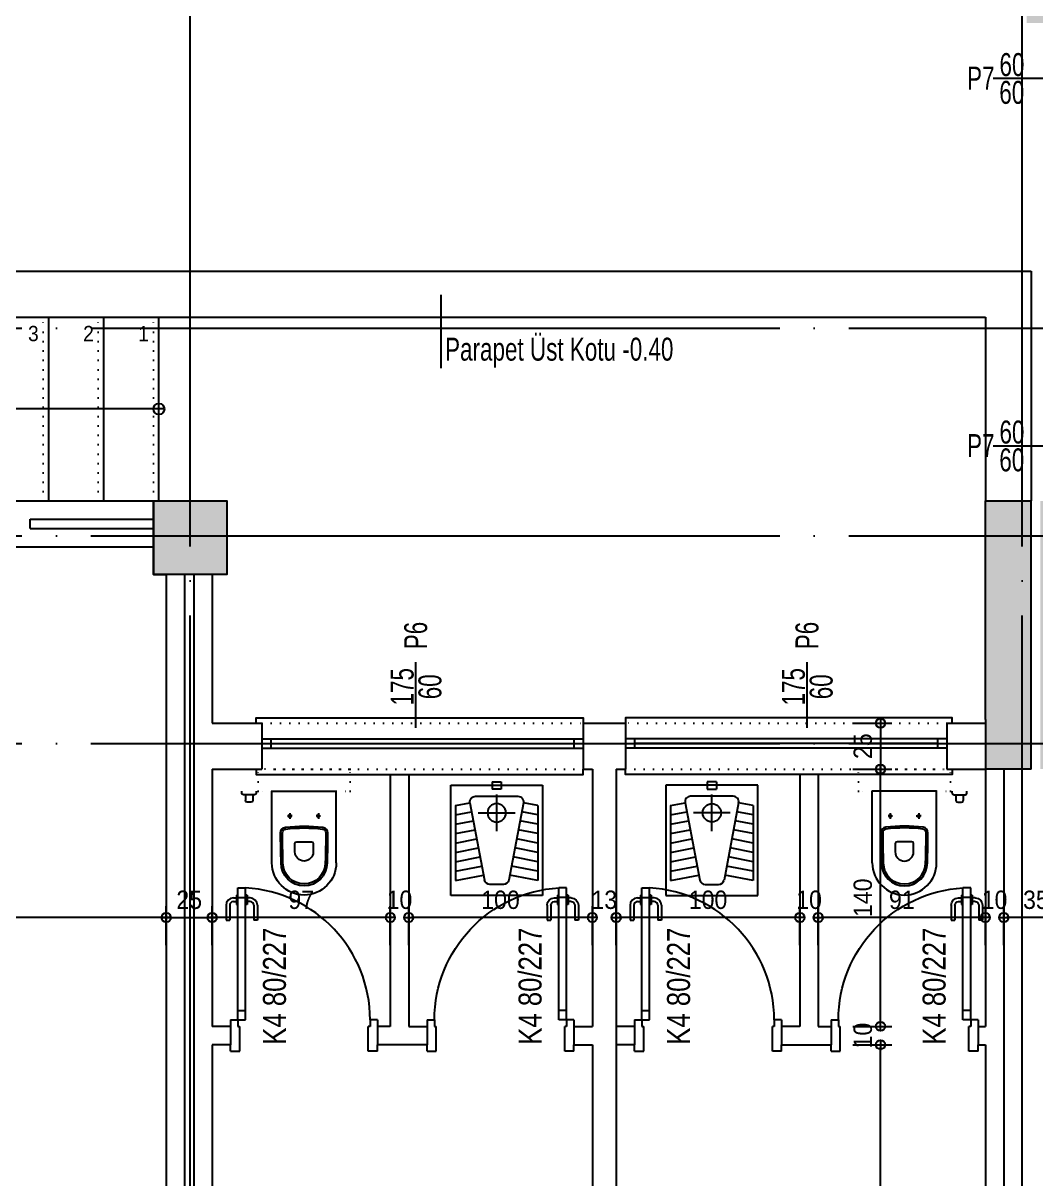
# Model space of a CAD drawing. Extents: x 460786 to 545292, y 30998 to 41694.
# Drawn here: x 489388 to 489940, y 40430 to 41059 of the extents above; entities that cross this region are included whole.
import ezdxf
from ezdxf.enums import TextEntityAlignment as Align

# ---------------------------------------------------------------- set-up
doc = ezdxf.new("R2010")
doc.units = 0
doc.header["$LTSCALE"] = 50
doc.header["$MEASUREMENT"] = 0
doc.header["$PDMODE"] = 35
doc.linetypes.add('DASHDOT', pattern=[5.5, 5, -0.25, 0, -0.25])
doc.linetypes.add('DASHED', pattern=[0.1, 0, -0.1])
doc.layers.get('0').update_dxf_attribs({"linetype": 'CONTINUOUS'})
doc.layers.get('Defpoints').update_dxf_attribs({"linetype": 'CONTINUOUS'})
for name, color, linetype in [('A-Aks Dikey', 12, 'DASHDOT'), ('A-Aks Yatay', 12, 'DASHDOT'), ('A-Betonarme', 6, 'CONTINUOUS'), ('A-Cam', 160, 'CONTINUOUS'), ('A-Dash', 9, 'DASHED'), ('A-Duvar', 7, 'CONTINUOUS'), ('A-Gör 2', 40, 'CONTINUOUS'), ('A-Kapı', 2, 'CONTINUOUS'), ('A-Merdiven', 11, 'CONTINUOUS'), ('A-Olcu  IC Yatay', 8, 'CONTINUOUS'), ('A-Olcu Ic Dikey', 8, 'CONTINUOUS'), ('A-Poz-Kapı', 4, 'CONTINUOUS'), ('A-Poz-Pen', 4, 'CONTINUOUS'), ('A-Tarama 1', 9, 'CONTINUOUS'), ('A-Tefris Sıhhi', 100, 'CONTINUOUS'), ('A-Yazı 2', 205, 'CONTINUOUS'), ('A-Yazı Merdiven', 4, 'CONTINUOUS')]:
    doc.layers.add(name, color=color, linetype=linetype)
for name, color, linetype, plot in [('tefris adı', 243, 'CONTINUOUS', False), ('tefris bilgi', 243, 'CONTINUOUS', False), ('tefris poz no', 243, 'CONTINUOUS', False)]:
    doc.layers.add(name, color=color, linetype=linetype, plot=plot)
doc.styles.add('blk-ince', font='techl___.ttf')
doc.styles.add('blkan', font='arial.ttf', dxfattribs={"width": 0.9, "height": 12.5})
doc.styles.get("Standard").update_dxf_attribs({"font": 'arial.ttf', "width": 0.9})
doc.dimstyles.new('EXIT', dxfattribs={"dimscale": 50, "dimtxt": 0.23, "dimasz": 0.03, "dimexe": 0.125, "dimexo": 0.5, "dimgap": 0.09, "dimtad": 1, "dimzin": 1, "dimdsep": 46, "dimtxsty": 'Standard', "dimblk": 'TICK', "dimcen": 0.2, "dimadec": 0, "dimazin": 0, "dimtfac": 1, "dimtix": 1, "dimtofl": 0, "dimtmove": 2, "dimatfit": 3, "dimldrblk": 'TICK', "dimfxl": 1, "dimtolj": 1, "dimtzin": 1, "dimarcsym": 0})

# ---------------------------------------------------------------- blocks, each defined once
blk = doc.blocks.new('kapı L 80p 10')
at = {"ltscale": 20}
for p, q in [((1.55, 69.88), (3.2, 69.88)), ((3.2, 71.38), (4, 71.38)), ((3.2, 71.38), (3.2, 66.38)), ((4, 75.38), (8.2, 75.38)), ((4, 3.5), (4, 75.38)), ((4, 70.17), (8.2, 70.17)), ((8.2, 3.5), (8.2, 75.38)), ((9, 71.38), (8.2, 71.38)), ((9, 71.38), (9, 66.38)), ((10.65, 69.88), (9, 69.88)), ((-2.45, 65.88), (-2.45, 57.88)), ((-0.45, 65.88), (-0.45, 57.88)), ((1.55, 67.88), (3.2, 67.88)), ((3.2, 66.38), (4, 66.38)), ((3.2, 66.38), (4, 66.38)), ((9, 66.38), (8.2, 66.38)), ((10.65, 67.88), (9, 67.88)), ((12.65, 65.88), (12.65, 57.88)), ((14.65, 65.88), (14.65, 57.88)), ((-2.45, 57.88), (-0.45, 57.88)), ((14.65, 57.88), (12.65, 57.88)), ((4, 8.71), (8.2, 8.71)), ((0, 3.5), (4, 3.5)), ((0, 3.5), (0, 0)), ((4, 3.5), (8.2, 3.5)), ((4, 3.5), (4, 0)), ((80, 3.5), (76, 3.5)), ((76, 3.5), (76, 0)), ((80, 3.5), (80, 0)), ((4, 0), (5, 0)), ((5, -13.5), (5, 0)), ((75, -13.5), (75, 0)), ((76, 0), (75, 0)), ((0, -13.5), (0, -10)), ((80, -13.5), (80, -10)), ((0, -13.5), (5, -13.5)), ((80, -13.5), (75, -13.5))]:
    blk.add_line(p, q, dxfattribs=at)
for centre, radius, start, end in [((1.55, 65.88), 4, 90, 180), ((10.65, 65.88), 4, 0, 90), ((1.55, 65.88), 2, 90, 180), ((10.65, 65.88), 2, 0, 90)]:
    blk.add_arc(centre, radius, start, end, dxfattribs=at)
blk.add_arc((4, 3.5), 72, 360, 86.65585)
at = {"layer": 'A-Poz-Kapı', "width": 0.8}
blk.add_attdef('POZNO', (30.17, -9.96), '', height=12.5, rotation=90, dxfattribs=at)
blk = doc.blocks.new('klz-1 p dikey')
at = {"linetype": 'DASHED'}
for p, q in [((-25, 12), (25, 12)), ((-25, 0), (-25, 12)), ((25, 0), (25, 12)), ((17.5, 0), (25, 0)), ((-17.5, 0), (-25, 0))]:
    blk.add_line(p, q, dxfattribs=at)
for p, q in [((17.5, 0), (-17.5, 0)), ((17.5, -39), (17.5, 0)), ((26, -1), (26, 0)), ((34, -1), (34, 0)), ((-17.5, -39), (-17.5, 0)), ((27, -2), (33, -2)), ((28, -2), (28, -5)), ((29, -6), (31, -6)), ((32, -2), (32, -5)), ((-7.75, -11.9), (-7.75, -15.09)), ((-7.75, -11.9), (-7.75, -15.09)), ((7.75, -11.9), (7.75, -15.09)), ((7.75, -11.9), (7.75, -15.09)), ((-7.75, -13.5), (-8.91, -13.5)), ((-7.75, -13.5), (-6.59, -13.5)), ((6.43, -13.5), (7.75, -13.5)), ((9.07, -13.5), (7.75, -13.5)), ((-5, -28.5), (-5, -33)), ((0, -27.5), (-4, -27.5)), ((4, -27.5), (0, -27.5)), ((5, -33), (5, -28.5))]:
    blk.add_line(p, q)
for centre, radius, start, end in [((27, -1), 1, 180, 270), ((29, -5), 1, 180, 270), ((31, -5), 1, 270, 0), ((33, -1), 1, 270, 0), ((-7.75, -13.5), 0.75, 90, 270), ((-7.75, -13.5), 0.75, 270, 90), ((7.75, -13.5), 0.75, 90, 270), ((7.75, -13.5), 0.75, 270, 90), ((-9.81, -22.61), 3, 97.08237, 180.15662), ((482.19, -21.26), 495, 180.15662, 182.03301), ((-9.81, -22.61), 2, 97.08237, 180.15662), ((482.19, -21.26), 494, 180.15662, 182.03301), ((0, -101.59), 82.59, 82.91763, 97.08237), ((0, -101.59), 81.59, 82.91763, 97.08237), ((9.81, -22.61), 2, 359.84338, 82.91763), ((9.81, -22.61), 3, 359.84338, 82.91763), ((-482.19, -21.26), 494, 357.96699, 359.84338), ((-482.19, -21.26), 495, 357.96699, 359.84338), ((-4, -28.5), 1, 90, 180), ((4, -28.5), 1, 0, 90), ((0, -33), 5, 180, 270), ((0, -33), 5, 270, 0), ((0, -39), 17.5, 180, 270), ((0, -39), 12.5, 180, 270), ((0, -39), 11.5, 180, 270), ((0, -39), 11.5, 270, 0), ((0, -39), 12.5, 270, 0), ((0, -39), 17.5, 270, 0)]:
    blk.add_arc(centre, radius, start, end)
at = {"style": 'blk-ince', "width": 1.3}
blk.add_attdef('O', text='', height=10, dxfattribs=at).set_placement((0, 6), align=Align.MIDDLE_CENTER)
at = {"layer": 'tefris adı', "width": 0.8}
blk.add_attdef('ADI', text='', height=5, dxfattribs=at).set_placement((0, -32.47), align=Align.MIDDLE)
at = {"layer": 'tefris bilgi', "width": 0.8, "flags": 1}
for tag, p in [('KATEGORI', (0, -61.69)), ('NOT', (0, -70.25))]:
    blk.add_attdef(tag, text='', height=5, dxfattribs=at).set_placement(p, align=Align.MIDDLE)
at = {"layer": 'tefris poz no', "width": 0.8}
blk.add_attdef('POZNO', text='', height=5, dxfattribs=at).set_placement((0, -39.78), align=Align.MIDDLE)
blk = doc.blocks.new('hela')
for p, q in [((-7.85, 25), (-67.85, 25)), ((-67.85, 25), (-67.85, -25)), ((-59.63, 22.5), (-56.71, 7.11)), ((-18.91, 22.5), (-59.63, 22.5)), ((-54.54, 22.5), (-51.8, 8.04)), ((-49.45, 22.5), (-46.88, 8.97)), ((-44.36, 22.5), (-41.97, 9.9)), ((-39.27, 22.5), (-37.06, 10.84)), ((-34.18, 22.5), (-32.15, 11.77)), ((-29.09, 22.5), (-27.23, 12.7)), ((-24, 22.5), (-22.32, 13.63)), ((-18.91, 22.5), (-17.41, 14.56)), ((-7.85, -25), (-7.85, 25)), ((-17.41, 14.56), (-59.41, 6.6)), ((-22.85, -10), (-22.85, 10)), ((-13.85, -11.61), (-13.85, 11.61)), ((-61.85, 3.65), (-61.85, -3.65)), ((-6, 2.5), (-10, 2.5)), ((-10, 2.5), (-10, -2.5)), ((-6, -2.5), (-6, 2.5)), ((-32.85, 0), (-12.85, 0)), ((-6, -2.5), (-10, -2.5)), ((-59.63, -22.5), (-56.71, -7.11)), ((-17.41, -14.56), (-59.41, -6.6)), ((-54.54, -22.5), (-51.8, -8.04)), ((-49.45, -22.5), (-46.88, -8.97)), ((-44.36, -22.5), (-41.97, -9.9)), ((-39.27, -22.5), (-37.06, -10.84)), ((-34.18, -22.5), (-32.15, -11.77)), ((-29.09, -22.5), (-27.23, -12.7)), ((-24, -22.5), (-22.32, -13.63)), ((-18.91, -22.5), (-17.41, -14.56)), ((-67.85, -25), (-7.85, -25)), ((-18.91, -22.5), (-59.63, -22.5))]:
    blk.add_line(p, q)
blk.add_circle((-22.85, 0), 5)
for centre, start, end in [((-16.85, 11.61), 360, 100.72877), ((-58.85, 3.65), 100.72877, 180), ((-58.85, -3.65), 180, 259.27123), ((-16.85, -11.61), 259.27123, 360)]:
    blk.add_arc(centre, 3, start, end)
blk = doc.blocks.new('poz-pk1')
blk.add_line((24.33, 28.66), (24.33, -5.74))
at = {"width": 0.7}
for p in [(17.04, 9.96), (31.55, 9.96)]:
    blk.add_attdef('YAZı', text='', height=12, rotation=90, dxfattribs=at).set_placement(p, align=Align.MIDDLE_CENTER)
blk.add_attdef('POZ', text='', height=12, dxfattribs=at).set_placement((24.33, -14.42), align=Align.MIDDLE_CENTER)
blk = doc.blocks.new('TICK', base_point=(53.7, 38.06))
blk.add_line((55.37, 38.06), (52.04, 38.06))
blk.add_circle((53.7, 38.06), 1.67)
blk = doc.blocks.new('*D959')
at = {"layer": 'A-Olcu Ic Dikey', "color": 0, "lineweight": -2, "transparency": 16777216}
for p, q in [((489839.98, 40653.23), (489861.23, 40653.23)), ((489854.98, 40514.73), (489854.98, 40651.73)), ((489839.98, 40513.23), (489861.23, 40513.23))]:
    blk.add_line(p, q, dxfattribs=at)
at = {"layer": 'Defpoints', "color": 0, "transparency": 16777216}
for p in [(489814.98, 40653.23), (489854.98, 40653.23), (489814.98, 40513.23)]:
    blk.add_point(p, dxfattribs=at)
at = {"layer": 'A-Olcu Ic Dikey', "color": 0, "lineweight": -2, "transparency": 16777216, "xscale": 1.5, "yscale": 1.5, "zscale": 1.5}
for p, rotation in [((489854.98, 40653.23), 90), ((489854.98, 40513.23), 270)]:
    blk.add_blockref('TICK', p, dxfattribs=dict(at, rotation=rotation))
at = {"layer": 'A-Olcu Ic Dikey', "color": 0, "transparency": 16777216, "insert": (489845.37, 40583.23), "char_height": 10, "attachment_point": 5, "rotation": 90}
blk.add_mtext('\\A1;140', dxfattribs=at)
blk = doc.blocks.new('*D960')
at = {"layer": 'A-Olcu Ic Dikey', "color": 0, "lineweight": -2, "transparency": 16777216}
for p, q in [((489839.98, 40678.23), (489861.23, 40678.23)), ((489854.98, 40676.73), (489854.98, 40654.73)), ((489839.98, 40653.23), (489861.23, 40653.23))]:
    blk.add_line(p, q, dxfattribs=at)
at = {"layer": 'Defpoints', "color": 0, "transparency": 16777216}
for p in [(489814.98, 40678.23), (489814.98, 40653.23), (489854.98, 40653.23)]:
    blk.add_point(p, dxfattribs=at)
at = {"layer": 'A-Olcu Ic Dikey', "color": 0, "lineweight": -2, "transparency": 16777216, "xscale": 1.5, "yscale": 1.5, "zscale": 1.5}
for p, rotation in [((489854.98, 40678.23), 90), ((489854.98, 40653.23), 270)]:
    blk.add_blockref('TICK', p, dxfattribs=dict(at, rotation=rotation))
at = {"layer": 'A-Olcu Ic Dikey', "color": 0, "transparency": 16777216, "insert": (489845.37, 40665.73), "char_height": 10, "attachment_point": 5, "rotation": 90}
blk.add_mtext('\\A1;25', dxfattribs=at)
blk = doc.blocks.new('*D961')
at = {"layer": 'A-Olcu Ic Dikey', "color": 0, "lineweight": -2, "transparency": 16777216}
for p, q in [((489854.98, 40514.73), (489854.98, 40516.23)), ((489839.98, 40513.23), (489861.23, 40513.23)), ((489839.98, 40503.23), (489861.23, 40503.23)), ((489854.98, 40501.73), (489854.98, 40500.23))]:
    blk.add_line(p, q, dxfattribs=at)
at = {"layer": 'Defpoints', "color": 0, "transparency": 16777216}
for p in [(489814.98, 40513.23), (489814.98, 40503.23), (489854.98, 40503.23)]:
    blk.add_point(p, dxfattribs=at)
at = {"layer": 'A-Olcu Ic Dikey', "color": 0, "lineweight": -2, "transparency": 16777216, "xscale": 1.5, "yscale": 1.5, "zscale": 1.5}
for p, rotation in [((489854.98, 40513.23), 270), ((489854.98, 40503.23), 90)]:
    blk.add_blockref('TICK', p, dxfattribs=dict(at, rotation=rotation))
at = {"layer": 'A-Olcu Ic Dikey', "color": 0, "transparency": 16777216, "insert": (489845.37, 40508.23), "char_height": 10, "attachment_point": 5, "rotation": 90}
blk.add_mtext('\\A1;10', dxfattribs=at)
blk = doc.blocks.new('*D962')
at = {"layer": 'A-Olcu Ic Dikey', "color": 0, "lineweight": -2, "transparency": 16777216}
for p, q in [((489839.98, 40503.23), (489861.23, 40503.23)), ((489854.98, 39870.73), (489854.98, 40501.73)), ((489839.98, 39869.23), (489861.23, 39869.23))]:
    blk.add_line(p, q, dxfattribs=at)
at = {"layer": 'Defpoints', "color": 0, "transparency": 16777216}
for p in [(489814.98, 40503.23), (489854.98, 40503.23), (489814.98, 39869.23)]:
    blk.add_point(p, dxfattribs=at)
at = {"layer": 'A-Olcu Ic Dikey', "color": 0, "lineweight": -2, "transparency": 16777216, "xscale": 1.5, "yscale": 1.5, "zscale": 1.5}
for p, rotation in [((489854.98, 40503.23), 90), ((489854.98, 39869.23), 270)]:
    blk.add_blockref('TICK', p, dxfattribs=dict(at, rotation=rotation))
at = {"layer": 'A-Olcu Ic Dikey', "color": 0, "transparency": 16777216, "insert": (489845.37, 40186.23), "char_height": 10, "attachment_point": 5, "rotation": 90}
blk.add_mtext('\\A1;634', dxfattribs=at)
blk = doc.blocks.new('*D988')
at = {"layer": 'A-Olcu  IC Yatay', "color": 0, "lineweight": -2, "transparency": 16777216}
for p, q in [((488812.08016, 40557.46265), (488812.08016, 40578.71265)), ((489466.08016, 40557.46265), (489466.08016, 40578.71265)), ((489464.58016, 40572.46265), (488813.58016, 40572.46265))]:
    blk.add_line(p, q, dxfattribs=at)
at = {"layer": 'Defpoints', "color": 0, "transparency": 16777216}
for p in [(488812.08016, 40572.46265), (488812.08016, 40532.46265), (489466.08016, 40532.46265)]:
    blk.add_point(p, dxfattribs=at)
at = {"layer": 'A-Olcu  IC Yatay', "color": 0, "lineweight": -2, "transparency": 16777216, "xscale": 1.5, "yscale": 1.5, "zscale": 1.5}
for p, rotation in [((488812.08016, 40572.46265), 180.0000000000331), ((489466.08016, 40572.46265), 3.309352791802667e-11)]:
    blk.add_blockref('TICK', p, dxfattribs=dict(at, rotation=rotation))
at = {"layer": 'A-Olcu  IC Yatay', "color": 0, "transparency": 16777216, "insert": (489139.08016, 40582.06838), "char_height": 10, "attachment_point": 5}
blk.add_mtext('\\A1;654', dxfattribs=at)
blk = doc.blocks.new('*D989')
at = {"layer": 'A-Olcu  IC Yatay', "color": 0, "lineweight": -2, "transparency": 16777216}
for p, q in [((489466.08016, 40557.46265), (489466.08016, 40578.71265)), ((489491.08016, 40557.46265), (489491.08016, 40578.71265)), ((489467.58016, 40572.46265), (489489.58016, 40572.46265))]:
    blk.add_line(p, q, dxfattribs=at)
at = {"layer": 'Defpoints', "color": 0, "transparency": 16777216}
for p in [(489491.08016, 40572.46265), (489466.08016, 40532.46265), (489491.08016, 40532.46265)]:
    blk.add_point(p, dxfattribs=at)
at = {"layer": 'A-Olcu  IC Yatay', "color": 0, "lineweight": -2, "transparency": 16777216, "xscale": 1.5, "yscale": 1.5, "zscale": 1.5, "rotation": 180}
blk.add_blockref('TICK', (489466.08016, 40572.46265), dxfattribs=at)
at = {"layer": 'A-Olcu  IC Yatay', "color": 0, "lineweight": -2, "transparency": 16777216, "xscale": 1.5, "yscale": 1.5, "zscale": 1.5}
blk.add_blockref('TICK', (489491.08016, 40572.46265), dxfattribs=at)
at = {"layer": 'A-Olcu  IC Yatay', "color": 0, "transparency": 16777216, "insert": (489478.58016, 40582.06838), "char_height": 10, "attachment_point": 5}
blk.add_mtext('\\A1;25', dxfattribs=at)
blk = doc.blocks.new('*D990')
at = {"layer": 'A-Olcu  IC Yatay', "color": 0, "lineweight": -2, "transparency": 16777216}
for p, q in [((489491.08016, 40557.46265), (489491.08016, 40578.71265)), ((489588.08016, 40557.46265), (489588.08016, 40578.71265)), ((489586.58016, 40572.46265), (489492.58016, 40572.46265))]:
    blk.add_line(p, q, dxfattribs=at)
at = {"layer": 'Defpoints', "color": 0, "transparency": 16777216}
for p in [(489491.08016, 40572.46265), (489491.08016, 40532.46265), (489588.08016, 40532.46265)]:
    blk.add_point(p, dxfattribs=at)
at = {"layer": 'A-Olcu  IC Yatay', "color": 0, "lineweight": -2, "transparency": 16777216, "xscale": 1.5, "yscale": 1.5, "zscale": 1.5}
for p, rotation in [((489491.08016, 40572.46265), 180.0000000059696), ((489588.08016, 40572.46265), 5.969544858430709e-09)]:
    blk.add_blockref('TICK', p, dxfattribs=dict(at, rotation=rotation))
at = {"layer": 'A-Olcu  IC Yatay', "color": 0, "transparency": 16777216, "insert": (489539.58016, 40582.06838), "char_height": 10, "attachment_point": 5, "rotation": 0.00000001}
blk.add_mtext('\\A1;97', dxfattribs=at)
blk = doc.blocks.new('*D991')
at = {"layer": 'A-Olcu  IC Yatay', "color": 0, "lineweight": -2, "transparency": 16777216}
for p, q in [((489588.08016, 40557.46265), (489588.08016, 40578.71265)), ((489598.08016, 40557.46265), (489598.08016, 40578.71265)), ((489586.58016, 40572.46265), (489585.08016, 40572.46265)), ((489599.58016, 40572.46265), (489601.08016, 40572.46265))]:
    blk.add_line(p, q, dxfattribs=at)
at = {"layer": 'Defpoints', "color": 0, "transparency": 16777216}
for p in [(489598.08016, 40572.46265), (489588.08016, 40532.46265), (489598.08016, 40532.46265)]:
    blk.add_point(p, dxfattribs=at)
at = {"layer": 'A-Olcu  IC Yatay', "color": 0, "lineweight": -2, "transparency": 16777216, "xscale": 1.5, "yscale": 1.5, "zscale": 1.5}
blk.add_blockref('TICK', (489588.08016, 40572.46265), dxfattribs=at)
at = {"layer": 'A-Olcu  IC Yatay', "color": 0, "lineweight": -2, "transparency": 16777216, "xscale": 1.5, "yscale": 1.5, "zscale": 1.5, "rotation": 180}
blk.add_blockref('TICK', (489598.08016, 40572.46265), dxfattribs=at)
at = {"layer": 'A-Olcu  IC Yatay', "color": 0, "transparency": 16777216, "insert": (489593.08016, 40582.06838), "char_height": 10, "attachment_point": 5}
blk.add_mtext('\\A1;10', dxfattribs=at)
blk = doc.blocks.new('*D992')
at = {"layer": 'A-Olcu  IC Yatay', "color": 0, "lineweight": -2, "transparency": 16777216}
for p, q in [((489598.08016, 40557.46265), (489598.08016, 40578.71265)), ((489698.08016, 40557.46265), (489698.08016, 40578.71265)), ((489696.58016, 40572.46265), (489599.58016, 40572.46265))]:
    blk.add_line(p, q, dxfattribs=at)
at = {"layer": 'Defpoints', "color": 0, "transparency": 16777216}
for p in [(489598.08016, 40572.46265), (489598.08016, 40532.46265), (489698.08016, 40532.46265)]:
    blk.add_point(p, dxfattribs=at)
at = {"layer": 'A-Olcu  IC Yatay', "color": 0, "lineweight": -2, "transparency": 16777216, "xscale": 1.5, "yscale": 1.5, "zscale": 1.5}
for p, rotation in [((489598.08016, 40572.46265), 180.0000000059197), ((489698.08016, 40572.46265), 5.91966475838035e-09)]:
    blk.add_blockref('TICK', p, dxfattribs=dict(at, rotation=rotation))
at = {"layer": 'A-Olcu  IC Yatay', "color": 0, "transparency": 16777216, "insert": (489648.08016, 40582.06838), "char_height": 10, "attachment_point": 5, "rotation": 0.00000001}
blk.add_mtext('\\A1;100', dxfattribs=at)
blk = doc.blocks.new('*D993')
at = {"layer": 'A-Olcu  IC Yatay', "color": 0, "lineweight": -2, "transparency": 16777216}
for p, q in [((489698.08, 40557.46), (489698.08, 40578.71)), ((489711.08, 40557.46), (489711.08, 40578.71)), ((489696.58, 40572.46), (489695.08, 40572.46)), ((489712.58, 40572.46), (489714.08, 40572.46))]:
    blk.add_line(p, q, dxfattribs=at)
at = {"layer": 'Defpoints', "color": 0, "transparency": 16777216}
for p in [(489711.08, 40572.46), (489698.08, 40532.46), (489711.08, 40532.46)]:
    blk.add_point(p, dxfattribs=at)
at = {"layer": 'A-Olcu  IC Yatay', "color": 0, "lineweight": -2, "transparency": 16777216, "xscale": 1.5, "yscale": 1.5, "zscale": 1.5}
blk.add_blockref('TICK', (489698.08, 40572.46), dxfattribs=at)
at = {"layer": 'A-Olcu  IC Yatay', "color": 0, "lineweight": -2, "transparency": 16777216, "xscale": 1.5, "yscale": 1.5, "zscale": 1.5, "rotation": 180}
blk.add_blockref('TICK', (489711.08, 40572.46), dxfattribs=at)
at = {"layer": 'A-Olcu  IC Yatay', "color": 0, "transparency": 16777216, "insert": (489704.58, 40582.07), "char_height": 10, "attachment_point": 5}
blk.add_mtext('\\A1;13', dxfattribs=at)
blk = doc.blocks.new('*D994')
at = {"layer": 'A-Olcu  IC Yatay', "color": 0, "lineweight": -2, "transparency": 16777216}
for p, q in [((489711.08016, 40557.46265), (489711.08016, 40578.71265)), ((489811.08016, 40557.46265), (489811.08016, 40578.71265)), ((489809.58016, 40572.46265), (489712.58016, 40572.46265))]:
    blk.add_line(p, q, dxfattribs=at)
at = {"layer": 'Defpoints', "color": 0, "transparency": 16777216}
for p in [(489711.08016, 40572.46265), (489711.08016, 40532.46265), (489811.08016, 40532.46265)]:
    blk.add_point(p, dxfattribs=at)
at = {"layer": 'A-Olcu  IC Yatay', "color": 0, "lineweight": -2, "transparency": 16777216, "xscale": 1.5, "yscale": 1.5, "zscale": 1.5}
for p, rotation in [((489711.08016, 40572.46265), 180.0000000059322), ((489811.08016, 40572.46265), 5.932214719450712e-09)]:
    blk.add_blockref('TICK', p, dxfattribs=dict(at, rotation=rotation))
at = {"layer": 'A-Olcu  IC Yatay', "color": 0, "transparency": 16777216, "insert": (489761.08016, 40582.06838), "char_height": 10, "attachment_point": 5, "rotation": 0.00000001}
blk.add_mtext('\\A1;100', dxfattribs=at)
blk = doc.blocks.new('*D995')
at = {"layer": 'A-Olcu  IC Yatay', "color": 0, "lineweight": -2, "transparency": 16777216}
for p, q in [((489811.08016, 40557.46265), (489811.08016, 40578.71265)), ((489821.08016, 40557.46265), (489821.08016, 40578.71265)), ((489809.58016, 40572.46265), (489808.08016, 40572.46265)), ((489822.58016, 40572.46265), (489824.08016, 40572.46265))]:
    blk.add_line(p, q, dxfattribs=at)
at = {"layer": 'Defpoints', "color": 0, "transparency": 16777216}
for p in [(489821.08016, 40572.46265), (489811.08016, 40532.46265), (489821.08016, 40532.46265)]:
    blk.add_point(p, dxfattribs=at)
at = {"layer": 'A-Olcu  IC Yatay', "color": 0, "lineweight": -2, "transparency": 16777216, "xscale": 1.5, "yscale": 1.5, "zscale": 1.5}
blk.add_blockref('TICK', (489811.08016, 40572.46265), dxfattribs=at)
at = {"layer": 'A-Olcu  IC Yatay', "color": 0, "lineweight": -2, "transparency": 16777216, "xscale": 1.5, "yscale": 1.5, "zscale": 1.5, "rotation": 180}
blk.add_blockref('TICK', (489821.08016, 40572.46265), dxfattribs=at)
at = {"layer": 'A-Olcu  IC Yatay', "color": 0, "transparency": 16777216, "insert": (489816.08016, 40582.06838), "char_height": 10, "attachment_point": 5}
blk.add_mtext('\\A1;10', dxfattribs=at)
blk = doc.blocks.new('*D996')
at = {"layer": 'A-Olcu  IC Yatay', "color": 0, "lineweight": -2, "transparency": 16777216}
for p, q in [((489821.08016, 40557.46265), (489821.08016, 40578.71265)), ((489912.08016, 40557.46265), (489912.08016, 40578.71265)), ((489910.58016, 40572.46265), (489822.58016, 40572.46265))]:
    blk.add_line(p, q, dxfattribs=at)
at = {"layer": 'Defpoints', "color": 0, "transparency": 16777216}
for p in [(489821.08016, 40572.46265), (489821.08016, 40532.46265), (489912.08016, 40532.46265)]:
    blk.add_point(p, dxfattribs=at)
at = {"layer": 'A-Olcu  IC Yatay', "color": 0, "lineweight": -2, "transparency": 16777216, "xscale": 1.5, "yscale": 1.5, "zscale": 1.5}
for p, rotation in [((489821.08016, 40572.46265), 180.0000000059188), ((489912.08016, 40572.46265), 5.918785461744847e-09)]:
    blk.add_blockref('TICK', p, dxfattribs=dict(at, rotation=rotation))
at = {"layer": 'A-Olcu  IC Yatay', "color": 0, "transparency": 16777216, "insert": (489866.58016, 40582.06838), "char_height": 10, "attachment_point": 5, "rotation": 0.00000001}
blk.add_mtext('\\A1;91', dxfattribs=at)
blk = doc.blocks.new('*D997')
at = {"layer": 'A-Olcu  IC Yatay', "color": 0, "lineweight": -2, "transparency": 16777216}
for p, q in [((489912.08016, 40557.46265), (489912.08016, 40578.71265)), ((489922.08016, 40557.46265), (489922.08016, 40578.71265)), ((489910.58016, 40572.46265), (489909.08016, 40572.46265)), ((489923.58016, 40572.46265), (489925.08016, 40572.46265))]:
    blk.add_line(p, q, dxfattribs=at)
at = {"layer": 'Defpoints', "color": 0, "transparency": 16777216}
for p in [(489922.08016, 40572.46265), (489912.08016, 40532.46265), (489922.08016, 40532.46265)]:
    blk.add_point(p, dxfattribs=at)
at = {"layer": 'A-Olcu  IC Yatay', "color": 0, "lineweight": -2, "transparency": 16777216, "xscale": 1.5, "yscale": 1.5, "zscale": 1.5}
blk.add_blockref('TICK', (489912.08016, 40572.46265), dxfattribs=at)
at = {"layer": 'A-Olcu  IC Yatay', "color": 0, "lineweight": -2, "transparency": 16777216, "xscale": 1.5, "yscale": 1.5, "zscale": 1.5, "rotation": 180}
blk.add_blockref('TICK', (489922.08016, 40572.46265), dxfattribs=at)
at = {"layer": 'A-Olcu  IC Yatay', "color": 0, "transparency": 16777216, "insert": (489917.08016, 40582.06838), "char_height": 10, "attachment_point": 5}
blk.add_mtext('\\A1;10', dxfattribs=at)
blk = doc.blocks.new('*D998')
at = {"layer": 'A-Olcu  IC Yatay', "color": 0, "lineweight": -2, "transparency": 16777216}
for p, q in [((489922.08, 40557.46), (489922.08, 40578.71)), ((489957.08, 40557.46), (489957.08, 40578.71)), ((489955.58, 40572.46), (489923.58, 40572.46))]:
    blk.add_line(p, q, dxfattribs=at)
at = {"layer": 'Defpoints', "color": 0, "transparency": 16777216}
for p in [(489922.08, 40572.46), (489922.08, 40532.46), (489957.08, 40532.46)]:
    blk.add_point(p, dxfattribs=at)
at = {"layer": 'A-Olcu  IC Yatay', "color": 0, "lineweight": -2, "transparency": 16777216, "xscale": 1.5, "yscale": 1.5, "zscale": 1.5}
for p, rotation in [((489922.08, 40572.46), 180.0000000058721), ((489957.08, 40572.46), 5.872102804005409e-09)]:
    blk.add_blockref('TICK', p, dxfattribs=dict(at, rotation=rotation))
at = {"layer": 'A-Olcu  IC Yatay', "color": 0, "transparency": 16777216, "insert": (489939.58, 40582.07), "char_height": 10, "attachment_point": 5, "rotation": 0}
blk.add_mtext('\\A1;35', dxfattribs=at)

msp = doc.modelspace()

# ---------------------------------------------------------------- hatches: boundary and pattern name
at = {"layer": 'A-Tarama 1'}
h = msp.add_hatch(dxfattribs=at)
h.set_pattern_fill('ANSI33', color=256, scale=30, angle=180, style=0)
h.set_pattern_definition([(225, (-3046.124, 1950.459), (5.30330086, -5.30330086), []), (225, (-3051.4276, 1950.459), (5.30330086, -5.30330086), [3.75, -1.875])])
h.paths.add_polyline_path([(489499.08, 40799.23), (489459.08, 40799.23), (489459.08, 40759.23), (489499.08, 40759.23)])
h.paths.add_polyline_path([(489937.08, 40799.23), (489912.08, 40799.23), (489912.08, 40680.2), (489912.08, 40653.23), (489937.08, 40653.23)])
h.paths.add_polyline_path([(489967.08, 40799.23), (489942.08, 40799.23), (489942.08, 40653.23), (489967.08, 40653.23)])
h.paths.add_polyline_path([(489974.58, 41099.23), (489934.58, 41099.23), (489934.58, 41059.23), (489974.58, 41059.23)])
h.paths.add_polyline_path([(490435.08, 41099.23), (490395.08, 41099.23), (490395.08, 41059.23), (490435.08, 41059.23)])
h.paths.add_polyline_path([(490435.08, 40800.2), (490395.08, 40800.2), (490395.08, 40760.2), (490435.08, 40760.2)])
h.paths.add_polyline_path([(490435.08, 40122.2), (490395.08, 40122.2), (490395.08, 40082.2), (490435.08, 40082.2)])
h.paths.add_polyline_path([(490435.08, 39669.2), (490395.08, 39669.2), (490395.08, 39629.2), (490435.08, 39629.2)])
h.paths.add_polyline_path([(489937.08, 39669.2), (489904.08, 39669.2), (489904.08, 39629.2), (489937.08, 39629.2)])
h.paths.add_polyline_path([(489974.08, 39669.2), (489942.08, 39669.2), (489942.08, 39629.2), (489974.08, 39629.2)])
h.paths.add_polyline_path([(489975.08, 40122.2), (489942.08, 40122.2), (489942.08, 40082.2), (489975.08, 40082.2)])
h.paths.add_polyline_path([(489937.08, 40122.2), (489897.08, 40122.2), (489897.08, 40082.2), (489937.08, 40082.2)])
h.paths.add_polyline_path([(489937.08, 38999.2), (489904.58, 38999.2), (489904.58, 38959.2), (489937.08, 38959.2)])
h.paths.add_polyline_path([(489975.08, 38999.2), (489942.08, 38999.2), (489942.08, 38959.2), (489975.08, 38959.2)])
h.paths.add_polyline_path([(490435.08, 38991.2), (490395.08, 38991.2), (490395.08, 38951.2), (490435.08, 38951.2)])
h.paths.add_polyline_path([(489499.08, 38991.2), (489459.08, 38991.2), (489459.08, 38951.2), (489499.08, 38951.2)])
h.paths.add_polyline_path([(489499.08, 39669.2), (489459.08, 39669.2), (489459.08, 39629.2), (489499.08, 39629.2)])
h.paths.add_polyline_path([(489499.08, 40122.2), (489459.08, 40122.2), (489459.08, 40082.2), (489499.08, 40082.2)])

# ---------------------------------------------------------------- linework, layer by layer
at = {"layer": 'A-Aks Dikey', "ltscale": 1.5}
for p, q in [((489479.08, 37886.28), (489479.08, 41299.23)), ((489932.08, 37886.28), (489932.08, 41299.23))]:
    msp.add_line(p, q, dxfattribs=at)
at = {"layer": 'A-Aks Yatay', "ltscale": 1.5}
for p, q in [((486949.49, 40893.2), (494804.32, 40893.2)), ((486949.49, 40780.2), (494804.32, 40780.2)), ((486949.49, 40667.2), (494804.32, 40667.2))]:
    msp.add_line(p, q, dxfattribs=at)
at = {"layer": 'A-Betonarme'}
for p, q in [((489459.08, 40799.23), (489459.08, 40759.23)), ((489912.08, 40799.23), (489937.08, 40799.23)), ((489912.08, 40680.2), (489912.08, 40799.23)), ((489937.08, 40653.23), (489937.08, 40799.23)), ((489459.08, 40759.23), (489466.08, 40759.23)), ((489912.08, 40680.2), (489912.08, 40653.23)), ((489937.08, 40653.23), (489912.08, 40653.23))]:
    msp.add_line(p, q, dxfattribs=at)
msp.add_lwpolyline([(489459.08, 40799.23), (489499.08, 40799.23), (489499.08, 40759.23), (489491.08, 40759.23)], dxfattribs=at)
msp.add_lwpolyline([(489459.08, 40799.23), (489499.08, 40799.23), (489499.08, 40759.23), (489459.08, 40759.23)], close=True, dxfattribs=at)
at = {"layer": 'A-Cam'}
for p, q in [((489518.08, 40669.7), (489693.08, 40669.7)), ((489523.08, 40669.7), (489523.08, 40664.7)), ((489523.08, 40667.2), (489688.08, 40667.2)), ((489688.08, 40669.7), (489688.08, 40664.7)), ((489891.08, 40669.7), (489716.08, 40669.7)), ((489721.08, 40669.7), (489721.08, 40664.7)), ((489886.08, 40667.2), (489721.08, 40667.2)), ((489886.08, 40669.7), (489886.08, 40664.7)), ((489518.08, 40664.7), (489693.08, 40664.7)), ((489891.08, 40664.7), (489716.08, 40664.7))]:
    msp.add_line(p, q, dxfattribs=at)
at = {"layer": 'A-Dash'}
for p, q in [((489399.08, 40799.23), (489399.08, 40899.23)), ((489429.08, 40799.23), (489429.08, 40899.23)), ((489459.08, 40799.23), (489459.08, 40899.23)), ((489518.08, 40678.23), (489693.08, 40678.23)), ((489891.08, 40678.23), (489716.08, 40678.23)), ((489693.08, 40653.23), (489518.08, 40653.23)), ((489716.08, 40653.23), (489891.08, 40653.23))]:
    msp.add_line(p, q, dxfattribs=at)
at = {"layer": 'A-Duvar'}
for p, q in [((489382.08, 40799.23), (489459.08, 40799.23)), ((489392.08, 40789.23), (489459.08, 40789.23)), ((489392.08, 40784.23), (489392.08, 40789.23)), ((489392.08, 40784.23), (489459.08, 40784.23)), ((489382.08, 40774.23), (489459.08, 40774.23)), ((489466.08, 40759.23), (489466.08, 40122.2)), ((489476.08, 40759.23), (489476.08, 40122.2)), ((489481.08, 40759.23), (489481.08, 40122.2)), ((489491.08, 40759.23), (489491.08, 40678.23)), ((489491.08, 40678.23), (489518.08, 40678.23)), ((489518.08, 40678.23), (489518.08, 40653.23)), ((489693.08, 40678.23), (489693.08, 40653.23)), ((489693.08, 40678.23), (489716.08, 40678.23)), ((489716.08, 40678.23), (489716.08, 40653.23)), ((489716.08, 40678.23), (489716.08, 40653.23)), ((489891.08, 40678.23), (489891.08, 40653.23)), ((489891.08, 40678.23), (489912.08, 40678.23)), ((489891.08, 40678.23), (489891.08, 40653.23)), ((489491.08, 40653.23), (489518.08, 40653.23)), ((489491.08, 40653.23), (489491.08, 40513.23)), ((489693.08, 40653.23), (489698.08, 40653.23)), ((489698.08, 40653.23), (489698.08, 40513.23)), ((489711.08, 40653.23), (489711.08, 40403.23)), ((489711.08, 40653.23), (489716.08, 40653.23)), ((489891.08, 40653.23), (489912.08, 40653.23)), ((489912.08, 40653.23), (489912.08, 40513.23)), ((489922.08, 40653.23), (489922.08, 40122.2)), ((489588.08, 40650.23), (489588.08, 40513.23)), ((489598.08, 40650.23), (489598.08, 40513.23)), ((489811.08, 40650.23), (489811.08, 40513.23)), ((489821.08, 40650.23), (489821.08, 40513.23)), ((489501.08, 40513.23), (489491.08, 40513.23)), ((489501.08, 40513.23), (489501.08, 40503.23)), ((489588.08, 40513.23), (489581.08, 40513.23)), ((489581.08, 40513.23), (489581.08, 40503.23)), ((489598.08, 40513.23), (489608.08, 40513.23)), ((489608.08, 40513.23), (489608.08, 40503.23)), ((489688.08, 40513.23), (489688.08, 40503.23)), ((489688.08, 40513.23), (489698.08, 40513.23)), ((489721.08, 40513.23), (489711.08, 40513.23)), ((489721.08, 40513.23), (489721.08, 40503.23)), ((489811.08, 40513.23), (489801.08, 40513.23)), ((489801.08, 40513.23), (489801.08, 40503.23)), ((489821.08, 40513.23), (489828.08, 40513.23)), ((489828.08, 40513.23), (489828.08, 40503.23)), ((489908.08, 40513.23), (489912.08, 40513.23)), ((489908.08, 40513.23), (489908.08, 40503.23)), ((489501.08, 40503.23), (489491.08, 40503.23)), ((489491.08, 40503.23), (489491.08, 40122.2)), ((489608.08, 40503.23), (489581.08, 40503.23)), ((489688.08, 40503.23), (489698.08, 40503.23)), ((489698.08, 40503.23), (489698.08, 40403.23)), ((489721.08, 40503.23), (489711.08, 40503.23)), ((489801.08, 40503.23), (489828.08, 40503.23)), ((489908.08, 40503.23), (489912.08, 40503.23)), ((489912.08, 40503.23), (489912.08, 40122.2))]:
    msp.add_line(p, q, dxfattribs=at)
at = {"layer": 'A-Gör 2'}
for p, q in [((488939.08, 40924.23), (489937.08, 40924.23)), ((489937.08, 40924.23), (489937.08, 40899.23)), ((488939.08, 40899.23), (489912.08, 40899.23)), ((489912.08, 40899.23), (489912.08, 40799.23)), ((489937.08, 40899.23), (489937.08, 40799.23))]:
    msp.add_line(p, q, dxfattribs=at)
for points in [[(489515.08, 40678.23), (489515.08, 40678.23), (489515.08, 40681.23), (489693.08, 40681.23), (489693.08, 40678.23)], [(489894.08, 40678.23), (489894.08, 40678.23), (489894.08, 40681.23), (489716.08, 40681.23), (489716.08, 40678.23)], [(489515.08, 40653.23), (489515.08, 40653.23), (489515.08, 40650.23), (489693.08, 40650.23), (489693.08, 40653.23)], [(489894.08, 40653.23), (489894.08, 40653.23), (489894.08, 40650.23), (489716.08, 40650.23), (489716.08, 40653.23)]]:
    msp.add_lwpolyline(points, dxfattribs=at)
at = {"layer": 'A-Merdiven'}
for p, q in [((489402.08, 40799.23), (489402.08, 40899.23)), ((489432.08, 40799.23), (489432.08, 40899.23)), ((489462.08, 40799.23), (489462.08, 40899.23)), ((489465.08, 40849.23), (488952.08, 40849.23))]:
    msp.add_line(p, q, dxfattribs=at)
msp.add_circle((489462.08, 40849.23), 3, dxfattribs=at)
at = {"layer": 'A-Yazı 2'}
msp.add_line((489615.83, 40871.48), (489615.83, 40911.35), dxfattribs=at)

# ---------------------------------------------------------------- block references
at = {"layer": 'A-Kapı'}
for p in [(489501.08, 40513.23), (489721.08, 40513.23)]:
    msp.add_blockref('kapı L 80p 10', p, dxfattribs=at).add_auto_attribs({'POZNO': 'K4 80/227'})
ref = msp.add_blockref('kapı L 80p 10', (489688.08, 40513.23), dxfattribs=dict(at, xscale=-1))
ref.add_attrib('POZNO', 'K4 80/227', (489670.41, 40503.27), dxfattribs={"layer": 'A-Poz-Kapı', "height": 12.5, "rotation": 90, "width": 0.8})
ref = msp.add_blockref('kapı L 80p 10', (489908.08, 40513.23), dxfattribs=dict(at, xscale=-1))
ref.add_attrib('POZNO', 'K4 80/227', (489890.41, 40503.27), dxfattribs={"layer": 'A-Poz-Kapı', "height": 12.5, "rotation": 90, "width": 0.8})
at = {"layer": 'A-Poz-Pen'}
ref = msp.add_blockref('poz-pk1', (489946.1, 41054.58), dxfattribs=dict(at, xscale=-1.041608796296916, yscale=1.041608796296916, zscale=1.041608796296916, rotation=90.00000000032541))
ref.add_attrib('YAZı', '60', dxfattribs={"layer": '0', "height": 12.499, "width": 0.7}).set_placement((489926.54, 41036.67), align=Align.MIDDLE_CENTER)
ref.add_attrib('YAZı', '60', dxfattribs={"layer": '0', "height": 12.499, "width": 0.7}).set_placement((489926.46, 41021.55), align=Align.MIDDLE_CENTER)
ref.add_attrib('POZ', 'P7', dxfattribs={"layer": '0', "height": 12.499, "width": 0.7}).set_placement((489909.57, 41029.29), align=Align.MIDDLE_CENTER)
ref = msp.add_blockref('poz-pk1', (489946.1, 40854.58), dxfattribs=dict(at, xscale=-1.041608796296916, yscale=1.041608796296916, zscale=1.041608796296916, rotation=90.00000000032541))
ref.add_attrib('YAZı', '60', dxfattribs={"layer": '0', "height": 12.499, "width": 0.7}).set_placement((489926.54, 40836.67), align=Align.MIDDLE_CENTER)
ref.add_attrib('YAZı', '60', dxfattribs={"layer": '0', "height": 12.499, "width": 0.7}).set_placement((489926.46, 40821.55), align=Align.MIDDLE_CENTER)
ref.add_attrib('POZ', 'P7', dxfattribs={"layer": '0', "height": 12.499, "width": 0.7}).set_placement((489909.57, 40829.29), align=Align.MIDDLE_CENTER)
ref = msp.add_blockref('poz-pk1', (489576.6, 40705.51), dxfattribs=dict(at, xscale=-1.041608796296916, yscale=1.041608796296916, zscale=1.041608796296916, rotation=180.0000000003254))
ref.add_attrib('YAZı', '175', dxfattribs={"layer": '0', "height": 12.499, "rotation": 90, "width": 0.7}).set_placement((489594.51, 40698.05), align=Align.MIDDLE_CENTER)
ref.add_attrib('YAZı', '60', dxfattribs={"layer": '0', "height": 12.499, "rotation": 90, "width": 0.7}).set_placement((489609.63, 40698.04), align=Align.MIDDLE_CENTER)
ref.add_attrib('POZ', 'P6', dxfattribs={"layer": '0', "height": 12.499, "rotation": 90, "width": 0.7}).set_placement((489601.89, 40725.93), align=Align.MIDDLE_CENTER)
ref = msp.add_blockref('poz-pk1', (489789.63, 40705.51), dxfattribs=dict(at, xscale=-1.041608796296916, yscale=1.041608796296916, zscale=1.041608796296916, rotation=180.0000000003254))
ref.add_attrib('YAZı', '175', dxfattribs={"layer": '0', "height": 12.499, "rotation": 90, "width": 0.7}).set_placement((489807.54, 40698.05), align=Align.MIDDLE_CENTER)
ref.add_attrib('YAZı', '60', dxfattribs={"layer": '0', "height": 12.499, "rotation": 90, "width": 0.7}).set_placement((489822.66, 40698.04), align=Align.MIDDLE_CENTER)
ref.add_attrib('POZ', 'P6', dxfattribs={"layer": '0', "height": 12.499, "rotation": 90, "width": 0.7}).set_placement((489814.93, 40725.93), align=Align.MIDDLE_CENTER)
at = {"layer": 'A-Tefris Sıhhi', "xscale": -1}
msp.add_blockref('klz-1 p dikey', (489541.15, 40641.23), dxfattribs=at)
at = {"layer": 'A-Tefris Sıhhi'}
msp.add_blockref('klz-1 p dikey', (489868.01, 40641.23), dxfattribs=at)
at = {"layer": 'A-Tefris Sıhhi', "xscale": -1, "rotation": 270}
msp.add_blockref('hela', (489645.99, 40652.3), dxfattribs=at)
at = {"layer": 'A-Tefris Sıhhi', "rotation": 90.00000000000001}
msp.add_blockref('hela', (489763.17, 40652.3), dxfattribs=at)

# ---------------------------------------------------------------- texts
at = {"layer": 'A-Yazı 2', "style": 'blkan', "width": 0.7}
msp.add_text('Parapet Üst Kotu -0.40', height=12.5, dxfattribs=at).set_placement((489617.9, 40875.54))
at = {"layer": 'A-Yazı Merdiven', "width": 0.9}
for s, p in [('3', (489390.82, 40886.13, 56888.89)), ('2', (489420.82, 40886.13, 56888.89)), ('1', (489450.82, 40886.13, 56888.89))]:
    msp.add_text(s, height=8.33, dxfattribs=at).set_placement(p)

# ---------------------------------------------------------------- dimensions: what is measured, and where the dimension line sits
at = {"layer": 'A-Olcu  IC Yatay'}
for p1, p2, distance, picture, middle in [((489466.08, 40532.46), (488812.08, 40532.46), -40, '*D988', (489139.08, 40582.07)), ((489466.08, 40532.46), (489491.08, 40532.46), 40, '*D989', (489478.58, 40582.07)), ((489588.08, 40532.46), (489491.08, 40532.46), -40, '*D990', (489539.58, 40582.07)), ((489588.08, 40532.46), (489598.08, 40532.46), 40, '*D991', (489593.08, 40582.07)), ((489698.08, 40532.46), (489598.08, 40532.46), -40, '*D992', (489648.08, 40582.07)), ((489698.08, 40532.46), (489711.08, 40532.46), 40, '*D993', (489704.58, 40582.07)), ((489811.08, 40532.46), (489711.08, 40532.46), -40, '*D994', (489761.08, 40582.07)), ((489811.08, 40532.46), (489821.08, 40532.46), 40, '*D995', (489816.08, 40582.07)), ((489912.08, 40532.46), (489821.08, 40532.46), -40, '*D996', (489866.58, 40582.07)), ((489912.08, 40532.46), (489922.08, 40532.46), 40, '*D997', (489917.08, 40582.07)), ((489957.08, 40532.46), (489922.08, 40532.46), -40, '*D998', (489939.58, 40582.07))]:
    dim = msp.add_aligned_dim(p1=p1, p2=p2, distance=distance, dimstyle='EXIT', override={"dimtxt": 0.2, "dimdec": 1, "dimzin": 9, "dimtdec": 1}, dxfattribs=at)
    dim.commit()
    dim.dimension.update_dxf_attribs({"geometry": picture, "text_midpoint": middle})
at = {"layer": 'A-Olcu Ic Dikey'}
for p1, p2, distance, picture, middle in [((489814.98, 40678.23), (489814.98, 40653.23), 40, '*D960', (489845.37, 40665.73)), ((489814.98, 40513.23), (489814.98, 40653.23), -40, '*D959', (489845.37, 40583.23)), ((489814.98, 40513.23), (489814.98, 40503.23), 40, '*D961', (489845.37, 40508.23)), ((489814.98, 39869.23), (489814.98, 40503.23), -40, '*D962', (489845.37, 40186.23))]:
    dim = msp.add_aligned_dim(p1=p1, p2=p2, distance=distance, dimstyle='EXIT', override={"dimtxt": 0.2, "dimdec": 1, "dimzin": 9, "dimtdec": 1}, dxfattribs=at)
    dim.commit()
    dim.dimension.update_dxf_attribs({"geometry": picture, "text_midpoint": middle})

doc.saveas('drawing.dxf')
